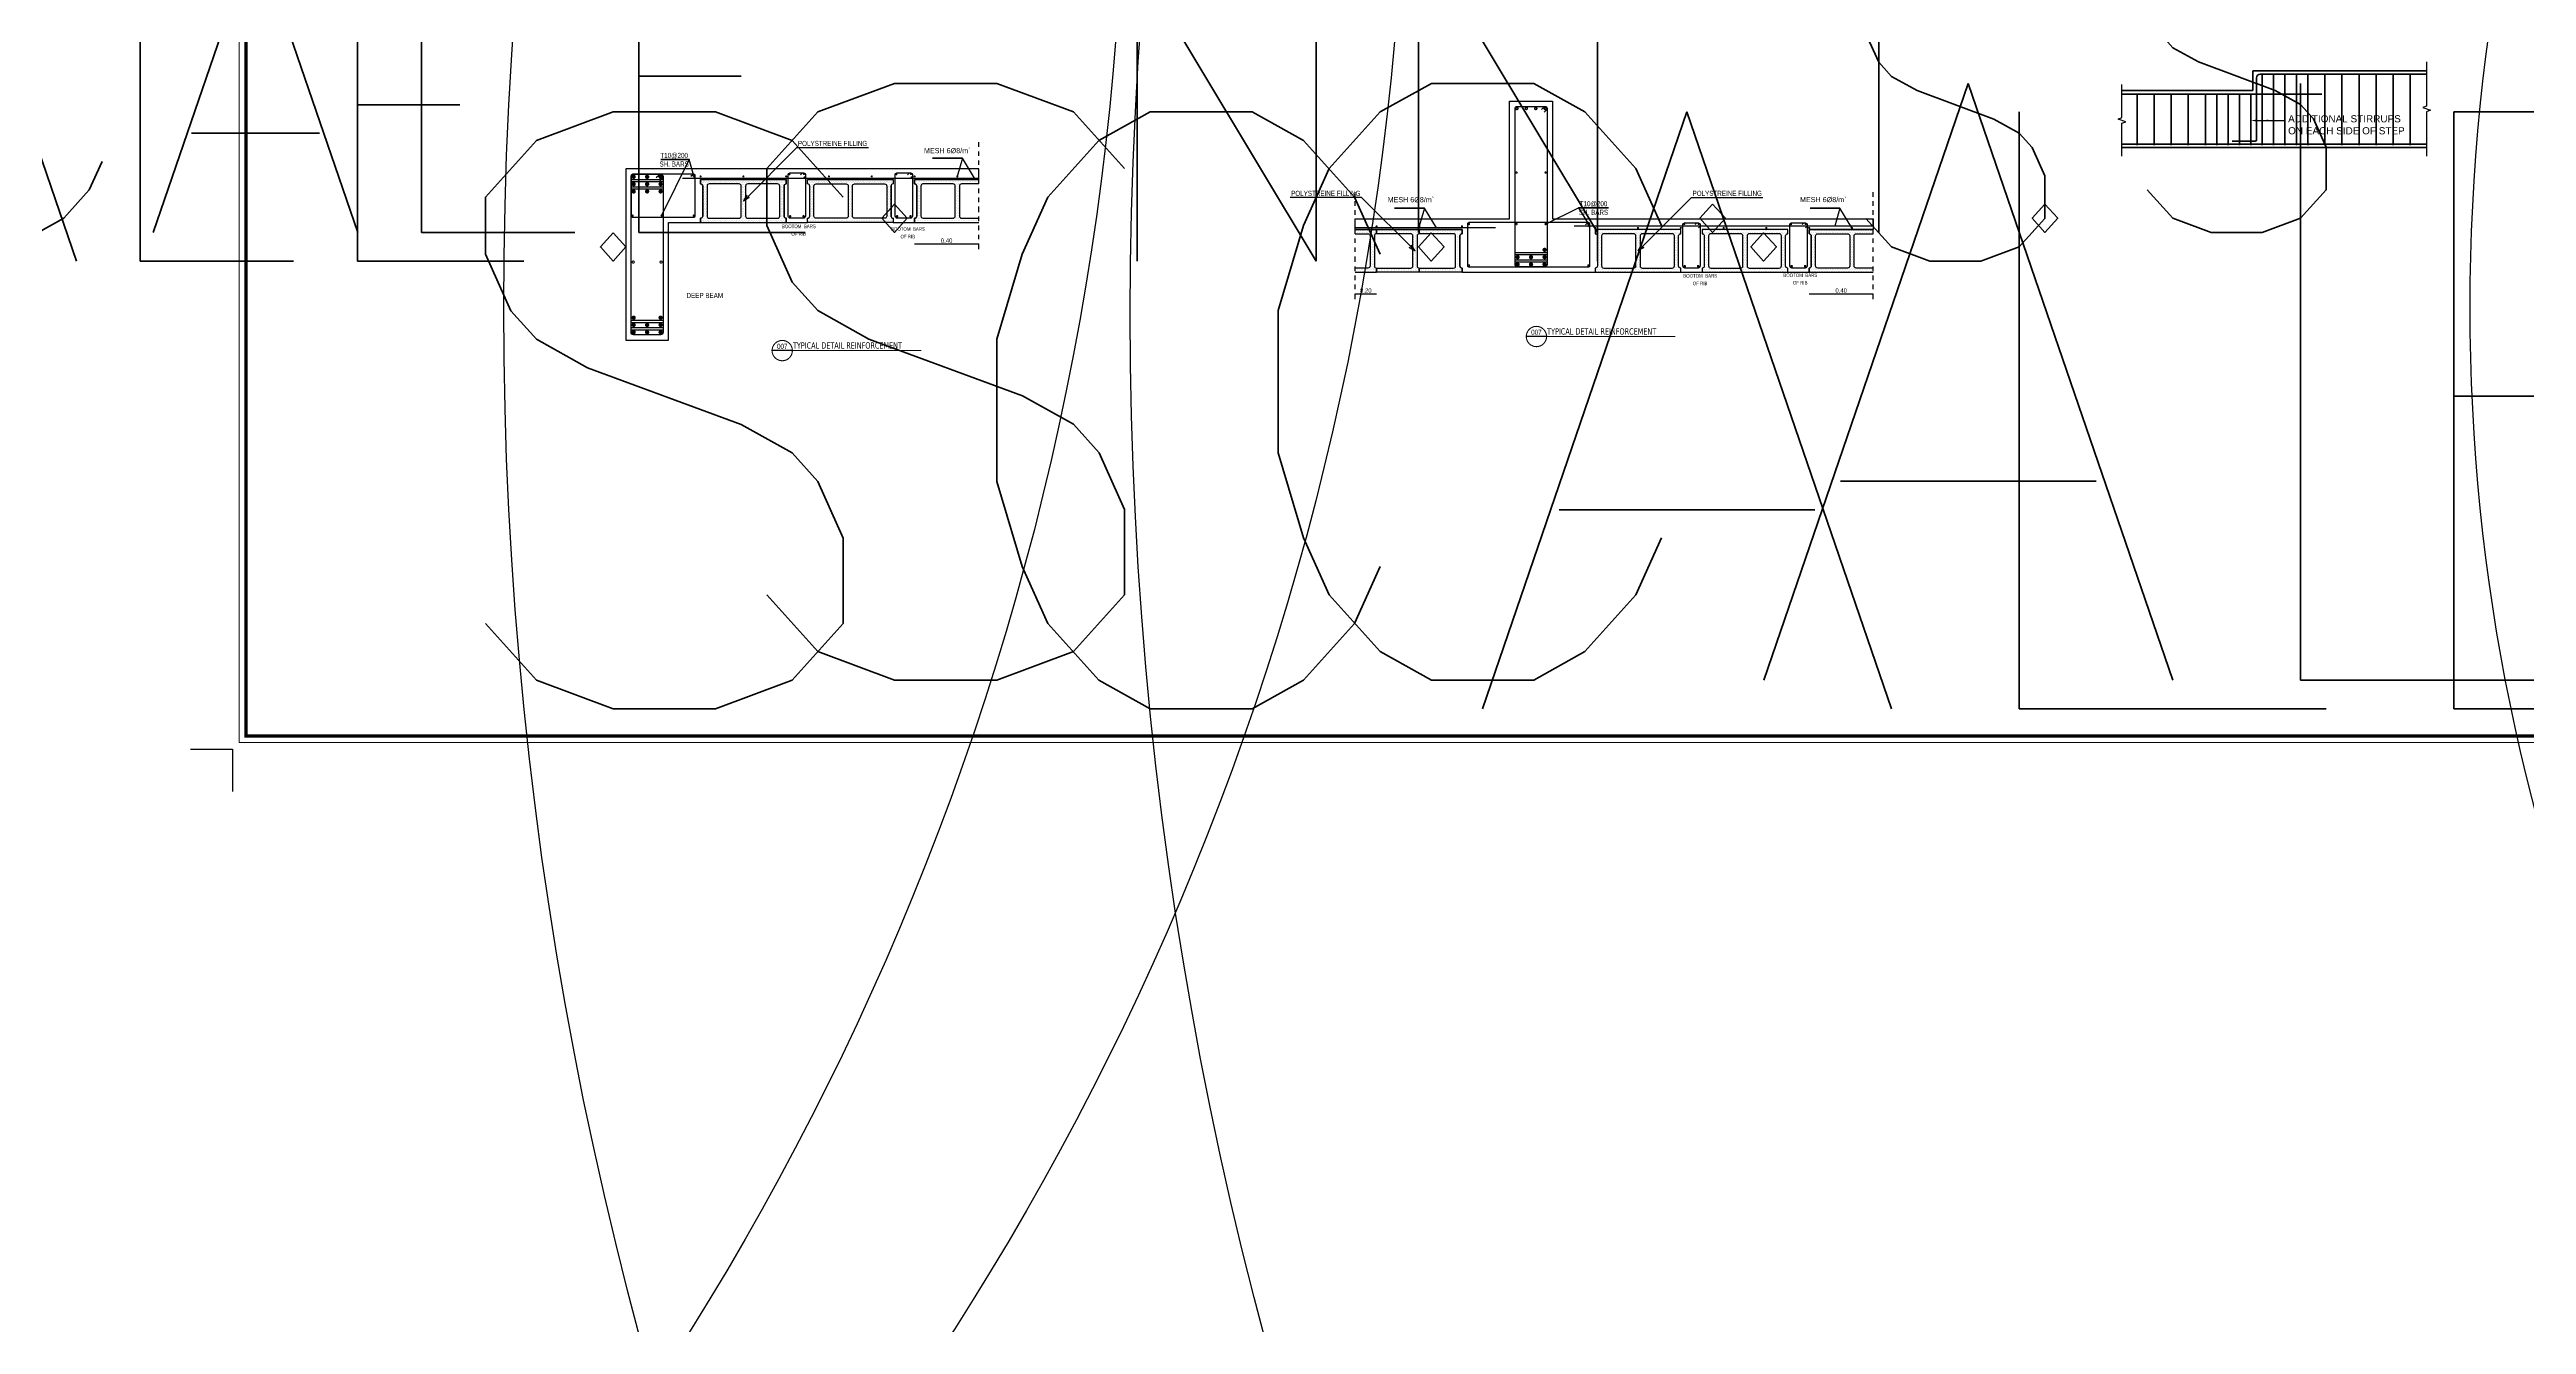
# Model space of a CAD drawing. Header units: inches. Extents: x -351 to 2582, y -266 to 144.
# Drawn here: x 1164 to 1218.7, y -201.3 to -173.2 of the extents above; entities that cross this region are included whole.
import ezdxf
from ezdxf.enums import TextEntityAlignment as Align

# ---------------------------------------------------------------- set-up
doc = ezdxf.new("R2010")
doc.units = ezdxf.units.IN
doc.header["$MEASUREMENT"] = 0
doc.linetypes.add('ACAD_ISO14W100', pattern=[24, 12, -3, 0, -3, 0, -3, 0, -3])
doc.linetypes.add('AUDIT_I_130828162327-1', pattern=[24, 12, 12])
for name, color, linetype in [('0-text', 6, 'Continuous'), ('0.B20', 1, 'Continuous'), ('CO-SEC', 25, 'Continuous'), ('DIM', 8, 'Continuous'), ('HB-SEC', 181, 'Continuous'), ('LOGO', 7, 'Continuous'), ('NOT-TXT', 9, 'Continuous'), ('RFT-SEC', 6, 'Continuous'), ('SYMBOLS', 8, 'Continuous')]:
    doc.layers.add(name, color=color, linetype=linetype)
for name, color, linetype, lineweight in [('A-TITLE BLK', 6, 'Continuous', 30), ('A-TITLE BLK @ 100', 6, 'Continuous', 30), ('A-TITLE BLK @ 200', 6, 'Continuous', 30), ('A-TITLE BLK @ 50', 6, 'Continuous', 30), ('Frame', 43, 'Continuous', 9), ('S-ANNO-DIMS', 254, 'Continuous', 25), ('S-ANNO-KEYN', 254, 'Continuous', 25), ('S-ANNO-TEXT', 3, 'AUDIT_I_130828162327-1', 5), ('S-REIN-RBAR', 7, 'Continuous', 70), ('S-SLAB-EDGE', 6, 'Continuous', 35), ('text', 6, 'Continuous', 13)]:
    doc.layers.add(name, color=color, linetype=linetype, lineweight=lineweight)
doc.styles.add('ROMANC', font='verdana.ttf')
doc.styles.add('ROMANS', font='swisse.ttf', dxfattribs={"width": 0.8})
doc.styles.add('Symbol', font='romans.shx', dxfattribs={"width": 0.75})
doc.styles.add('TITLE', font='swisscbo.ttf')

# ---------------------------------------------------------------- blocks, each defined once
blk = doc.blocks.new('*U701')
blk.add_circle((0, 0), 6)
for tag, p, height, style in [('TITLE', (9, 1.75), 4, 'TITLE'), ('SCALE', (9, -3.75), 2.5, 'Symbol')]:
    blk.add_attdef(tag, p, '', height=height, dxfattribs=dict(style=style))
at = {"style": 'TITLE'}
blk.add_attdef('NO', text='', height=4, dxfattribs=at).set_placement((0, 0), align=Align.MIDDLE)
blk = doc.blocks.new('*U1269')
at = {"layer": 'A-TITLE BLK @ 100'}
ref = blk.add_blockref('*U701', (3437.18, 1806.528), dxfattribs=dict(at, xscale=4.729778865895827, yscale=4.729778865895827, zscale=4.729778865895827))
ref.add_attrib('SCALE', 'SCALE.  N.T.S', (3479.748, 1788.791), dxfattribs={"layer": '0', "height": 11.82445, "style": 'Symbol'})
at = {"layer": 'A-TITLE BLK @ 200', "xscale": 9.459557731791653, "yscale": 9.459557731791653, "zscale": 9.459557731791653}
blk.add_blockref('*U701', (3437.18, 1806.528), dxfattribs=at)
at = {"layer": 'A-TITLE BLK @ 50'}
ref = blk.add_blockref('*U701', (3437.18, 1806.528), dxfattribs=dict(at, xscale=2.364889432947913, yscale=2.364889432947913, zscale=2.364889432947913))
ref.add_attrib('SCALE', 'SCALE.  N.T.S', (3458.464, 1797.66), dxfattribs={"layer": '0', "height": 5.91222, "style": 'Symbol'})
blk = doc.blocks.new('*U702')
blk.add_circle((0, 0), 6)
for tag, p, height, style in [('TITLE', (9, 1.75), 4, 'TITLE'), ('SCALE', (9, -3.75), 2.5, 'Symbol')]:
    blk.add_attdef(tag, p, '', height=height, dxfattribs=dict(style=style))
at = {"style": 'TITLE'}
blk.add_attdef('NO', text='', height=4, dxfattribs=at).set_placement((0, 0), align=Align.MIDDLE)
blk = doc.blocks.new('*U1270')
at = {"layer": 'A-TITLE BLK @ 100'}
ref = blk.add_blockref('*U702', (3442.757, 1807.095), dxfattribs=dict(at, xscale=4.729778865895827, yscale=4.729778865895827, zscale=4.729778865895827))
ref.add_attrib('SCALE', 'SCALE.  N.T.S', (3485.325, 1789.358), dxfattribs={"layer": '0', "height": 11.82445, "style": 'Symbol'})
at = {"layer": 'A-TITLE BLK @ 200', "xscale": 9.459557731791653, "yscale": 9.459557731791653, "zscale": 9.459557731791653}
blk.add_blockref('*U702', (3442.757, 1807.095), dxfattribs=at)
at = {"layer": 'A-TITLE BLK @ 50'}
ref = blk.add_blockref('*U702', (3442.757, 1807.095), dxfattribs=dict(at, xscale=2.364889432947913, yscale=2.364889432947913, zscale=2.364889432947913))
ref.add_attrib('SCALE', 'SCALE.  N.T.S', (3464.041, 1798.227), dxfattribs={"layer": '0', "height": 5.91222, "style": 'Symbol'})
blk = doc.blocks.new('s6s6s')
at = {"layer": 'A-TITLE BLK'}
for name in ['*U1270', '*U1269']:
    blk.add_blockref(name, (0, 0), dxfattribs=at)
blk = doc.blocks.new('HB')
at = {"layer": 'HB-SEC', "ltscale": 0.01}
h = blk.add_hatch(dxfattribs=at)
h.set_pattern_fill('DOTS', color=250, scale=5, style=0)
h.set_pattern_definition([(360, (-1929549.7616, 130927.945), (3.96875, 7.9375), [0, -7.9375])])
h.paths.add_polyline_path([(400, -180, -0.414214), (390, -170), (390, -30, -0.414214), (400, -20), (400, 0), (0, 0), (0, -20, -0.414214), (10, -30), (10, -170, -0.414214), (0, -180), (0, -200), (400, -200)])
h.paths.add_polyline_path([(180, -180), (40, -180, -0.414214), (30, -170), (30, -30, -0.414214), (40, -20), (180, -20, -0.414214), (190, -30), (190, -170, -0.414214)], flags=16)
h.paths.add_polyline_path([(210, -170), (210, -30, -0.414214), (220, -20), (360, -20, -0.414214), (370, -30), (370, -170, -0.414214), (360, -180), (220, -180, -0.414214)], flags=16)
for points in [[(400, -180, -0.414214), (390, -170), (390, -30, -0.414214), (400, -20), (400, 0), (0, 0), (0, -20, -0.414214), (10, -30), (10, -170, -0.414214), (0, -180), (0, -200), (400, -200)], [(180, -20), (40, -20, 0.414214), (30, -30), (30, -170, 0.414214), (40, -180), (180, -180, 0.414214), (190, -170), (190, -30, 0.414214)], [(220, -180), (360, -180, 0.414214), (370, -170), (370, -30, 0.414214), (360, -20), (220, -20, 0.414214), (210, -30), (210, -170, 0.414214)]]:
    blk.add_lwpolyline(points, format="xyb", close=True, dxfattribs=at)
blk = doc.blocks.new('HB3')
at = {"layer": 'HB-SEC', "ltscale": 0.01}
h = blk.add_hatch(dxfattribs=at)
h.set_pattern_fill('DOTS', color=250, scale=5, angle=-90, style=0)
h.set_pattern_definition([(270, (141422.443, 1928177.5755), (7.9375, -3.96875), [0, -7.9375])])
h.paths.add_polyline_path([(-200, -200), (0, -200), (0, -180, -0.414214), (-10, -170), (-10, -30, -0.414214), (0, -20), (0, 0), (-200, 0), (-200, -20), (-40, -20, -0.414214), (-30, -30), (-30, -170, -0.414214), (-40, -180), (-200, -180)])
blk.add_lwpolyline([(-200, -180), (-40, -180, 0.414214), (-30, -170), (-30, -30, 0.414214), (-40, -20), (-200, -20), (-200, 0), (0, 0), (0, -20, 0.414214), (-10, -30), (-10, -170, 0.414214), (0, -180), (0, -200), (-200, -200), (-200, -180)], format="xyb", dxfattribs=at)
blk = doc.blocks.new('*U715')
at = {"layer": 'NOT-TXT'}
h = blk.add_hatch(color=160, dxfattribs=at)
h.paths.add_polyline_path([(-500, 0, 1), (0, 0, 1)])
h.paths.add_polyline_path([(-25, 0, -1), (-475, 0, -1)], flags=16)
at = {"layer": 'NOT-TXT', "color": 160}
blk.add_line((0, 0), (-500, 0), dxfattribs=at)
at = {"layer": 'NOT-TXT', "color": 12, "const_width": 25}
blk.add_lwpolyline([(0, 0), (3000, 0)], dxfattribs=at)
at = {"layer": 'NOT-TXT', "color": 82, "style": 'ROMANS', "width": 0.7}
for tag, p in [('SC-NO', (-250, 100)), ('SH-NO', (-250, -100))]:
    blk.add_attdef(tag, text='', height=120, dxfattribs=at).set_placement(p, align=Align.MIDDLE_CENTER)
at = {"layer": 'NOT-TXT', "color": 82, "style": 'ROMANC', "width": 0.7}
blk.add_attdef('SEC-TIT', text='', height=150, dxfattribs=at).set_placement((0, 0), align=Align.BOTTOM_LEFT)
at = {"layer": 'NOT-TXT', "color": 82, "style": 'ROMANS', "width": 0.7}
blk.add_attdef('SCALE', text='', height=120, dxfattribs=at).set_placement((3000, -50), align=Align.TOP_RIGHT)
blk = doc.blocks.new('*U708')
blk.add_circle((0, 0), 6)
for tag, p, height, style in [('TITLE', (9, 1.75), 4, 'TITLE'), ('SCALE', (9, -3.75), 2.5, 'Symbol')]:
    blk.add_attdef(tag, p, '', height=height, dxfattribs=dict(style=style))
at = {"style": 'TITLE'}
blk.add_attdef('NO', text='', height=4, dxfattribs=at).set_placement((0, 0), align=Align.MIDDLE)
blk = doc.blocks.new('*U1267')
at = {"layer": 'A-TITLE BLK @ 100', "xscale": 4.729778865895827, "yscale": 4.729778865895827, "zscale": 4.729778865895827}
blk.add_blockref('*U708', (3442.007, 1814.514), dxfattribs=at)
at = {"layer": 'A-TITLE BLK @ 200', "xscale": 9.459557731791653, "yscale": 9.459557731791653, "zscale": 9.459557731791653}
blk.add_blockref('*U708', (3442.007, 1814.514), dxfattribs=at)
blk = doc.blocks.new('*U1268')
at = {"layer": 'A-TITLE BLK @ 200', "xscale": 9.459557731791653, "yscale": 9.459557731791653, "zscale": 9.459557731791653}
blk.add_blockref('*U708', (3451.049, 1814.413), dxfattribs=at)
blk = doc.blocks.new('fgfdhhfdhaf')
at = {"layer": 'A-TITLE BLK'}
for name in ['*U1267', '*U1268']:
    blk.add_blockref(name, (0, 0), dxfattribs=at)
blk = doc.blocks.new('A$C7E5B4212')
at = {"layer": 'LOGO', "const_width": 0.05}
blk.add_lwpolyline([(0.832, 0.832), (41.132, 0.832), (41.132, 29.382), (0.832, 29.382)], close=True, dxfattribs=at)
at = {"layer": 'LOGO'}
blk.add_lwpolyline([(0, 0.632), (0.632, 0.632), (0.632, 0)], dxfattribs=at)
blk.add_lwpolyline([(0, 0.632), (0.632, 0.632), (0.632, 0)], dxfattribs=at)
blk = doc.blocks.new('ttwttt')
at = {"layer": 'LOGO', "color": 240, "lineweight": -2}
for p, q in [((-0.13, 37.5), (-0.13, -0.128)), ((-0.13, -0.128), (52.884, -0.128))]:
    blk.add_line(p, q, dxfattribs=at)
at = {"layer": 'LOGO', "xscale": 1.309217692210943, "yscale": 1.309217692210943, "zscale": 1.309217692210943}
blk.add_blockref('A$C7E5B4212', (-1.089, -1.089), dxfattribs=at)

msp = doc.modelspace()

# ---------------------------------------------------------------- hatches: boundary and pattern name
at = {"layer": 'HB-SEC', "ltscale": 0.01}
h = msp.add_hatch(dxfattribs=at)
h.set_pattern_fill('DOTS', color=250, scale=0.023621, angle=360, style=0)
h.set_pattern_definition([(360, (-7932.588424, 442.468853), (0.0187493781, 0.0374987562), [0, -0.0374987562])])
h.paths.add_polyline_path([(1183.943, -176.918), (1183.281, -176.918, -0.414214), (1183.234, -176.871), (1183.234, -176.21, -0.414214), (1183.281, -176.162), (1183.943, -176.162, -0.414214), (1183.99, -176.21), (1183.99, -176.871, -0.414214)], flags=16)
h.paths.add_polyline_path([(1184.51, -177.013), (1184.51, -176.068), (1183.092, -176.068), (1183.092, -176.162, -0.414214), (1183.14, -176.21), (1183.14, -176.871, -0.414214), (1183.092, -176.918), (1183.092, -177.013)])
h.paths.add_polyline_path([(1184.51, -176.162), (1184.132, -176.162, 0.414214), (1184.084, -176.21), (1184.084, -176.871, 0.414214), (1184.132, -176.918), (1184.51, -176.918)])
h = msp.add_hatch(dxfattribs=at)
h.set_pattern_fill('DOTS', color=250, scale=0.023621, style=0)
h.set_pattern_definition([(0, (-7878.685956, 474.23292), (0.0187493781, 0.0374987562), [0, -0.0374987562])])
h.paths.add_polyline_path([(1192.851, -177.169), (1192.851, -177.264), (1193.107, -177.264, -0.414214), (1193.154, -177.311), (1193.154, -177.972, -0.414214), (1193.107, -178.02), (1192.851, -178.02), (1192.851, -178.114), (1193.295, -178.114), (1193.295, -178.02, -0.414214), (1193.248, -177.972), (1193.248, -177.311, -0.414214), (1193.295, -177.264), (1193.295, -177.169)])
h = msp.add_hatch(dxfattribs=at)
h.set_pattern_fill('DOTS', color=250, scale=0.023621, style=0)
h.set_pattern_definition([(0, (-7877.398833, 474.23292), (0.0187493781, 0.0374987562), [0, -0.0374987562])])
h.paths.add_polyline_path([(1203.889, -177.264), (1204.267, -177.264), (1204.267, -177.169), (1202.85, -177.169), (1202.85, -177.264, -0.414214), (1202.897, -177.311), (1202.897, -177.972, -0.414214), (1202.85, -178.02), (1202.85, -178.114), (1204.267, -178.114), (1204.267, -178.02), (1203.889, -178.02, -0.414214), (1203.842, -177.972), (1203.842, -177.311, -0.414214)])
h.paths.add_polyline_path([(1203.748, -177.311), (1203.748, -177.972, -0.414214), (1203.7, -178.02), (1203.039, -178.02, -0.414214), (1202.992, -177.972), (1202.992, -177.311, -0.414214), (1203.039, -177.264), (1203.7, -177.264, -0.414214)], flags=16)

# ---------------------------------------------------------------- linework, layer by layer
at = {"layer": '0-text'}
for p, q in [((1180.616, -175.917), (1180.575, -175.96)), ((1180.683, -175.997), (1180.647, -176.026)), ((1182.978, -175.917), (1182.937, -175.96)), ((1183.045, -175.997), (1183.009, -176.026)), ((1200.373, -177.018), (1200.333, -177.061)), ((1200.441, -177.098), (1200.405, -177.128)), ((1202.735, -177.018), (1202.695, -177.061)), ((1202.803, -177.098), (1202.767, -177.128))]:
    msp.add_line(p, q, dxfattribs=at)
at = {"layer": 'CO-SEC', "ltscale": 0.01}
msp.add_lwpolyline([(1197.181, -176.933), (1204.267, -176.933), (1204.267, -177.169), (1202.85, -177.169), (1202.85, -177.264, -0.414214), (1202.897, -177.311), (1202.897, -177.972, -0.414214), (1202.85, -178.02), (1202.85, -178.114), (1202.378, -178.114), (1202.378, -178.02, -0.414214), (1202.33, -177.972), (1202.33, -177.311, -0.414214), (1202.378, -177.264), (1202.378, -177.169), (1200.488, -177.169), (1200.488, -177.264, -0.414214), (1200.535, -177.311), (1200.535, -177.972, -0.414214), (1200.488, -178.02), (1200.488, -178.114), (1200.015, -178.114), (1200.015, -178.02, -0.414214), (1199.968, -177.972), (1199.968, -177.311, -0.414214), (1200.015, -177.264), (1200.015, -177.169), (1198.126, -177.169), (1198.126, -177.264, -0.414214), (1198.173, -177.311), (1198.173, -177.972, -0.414214), (1198.126, -178.02), (1198.126, -178.114), (1198.126, -178.114), (1198.126, -178.114), (1195.185, -178.114), (1195.185, -178.114), (1195.185, -178.114), (1195.185, -178.02, -0.414214), (1195.138, -177.972), (1195.138, -177.311, -0.414214), (1195.185, -177.264), (1195.185, -177.169), (1192.823, -177.169), (1192.823, -176.933), (1196.236, -176.933), (1196.236, -174.335), (1197.181, -174.335), (1197.181, -176.933)], format="xyb", dxfattribs=at)
msp.add_lwpolyline([(1182.62, -176.068), (1182.62, -176.162, 0.414214), (1182.573, -176.21), (1182.573, -176.871, 0.414214), (1182.62, -176.918), (1182.62, -177.013), (1183.092, -177.013), (1183.092, -176.918, 0.414214), (1183.14, -176.871), (1183.14, -176.21, 0.414214), (1183.092, -176.162), (1183.092, -176.068), (1184.51, -176.068), (1184.51, -175.832), (1176.715, -175.832), (1176.715, -179.611), (1177.659, -179.611), (1177.659, -177.013), (1178.368, -177.013), (1178.368, -176.918, 0.414214), (1178.415, -176.871), (1178.415, -176.21, 0.414214), (1178.368, -176.162), (1178.368, -176.068), (1180.258, -176.068), (1180.258, -176.162, 0.414214), (1180.211, -176.21), (1180.211, -176.871, 0.414214), (1180.258, -176.918), (1180.258, -177.013), (1180.73, -177.013), (1180.73, -176.918, 0.414214), (1180.777, -176.871), (1180.777, -176.21, 0.414214), (1180.73, -176.162), (1180.73, -176.068)], format="xyb", close=True, dxfattribs=at)
at = {"layer": 'DIM', "color": 8, "ltscale": 0.01}
for p, q in [((1183.092, -177.485), (1184.51, -177.485)), ((1192.823, -178.586), (1193.295, -178.586)), ((1202.85, -178.586), (1204.267, -178.586))]:
    msp.add_line(p, q, dxfattribs=at)
at = {"layer": 'HB-SEC', "ltscale": 0.01}
for points in [[(1184.51, -176.068), (1183.092, -176.068), (1183.092, -176.162, -0.414214), (1183.14, -176.21), (1183.14, -176.871, -0.414214), (1183.092, -176.918), (1183.092, -177.013), (1184.51, -177.013)], [(1184.51, -176.162), (1184.132, -176.162, 0.414214), (1184.084, -176.21), (1184.084, -176.871, 0.414214), (1184.132, -176.918), (1184.51, -176.918)], [(1192.823, -177.169), (1193.295, -177.169), (1193.295, -177.264, 0.414214), (1193.248, -177.311), (1193.248, -177.972, 0.414214), (1193.295, -178.02), (1193.295, -178.114), (1192.823, -178.114)], [(1204.267, -178.114), (1202.85, -178.114), (1202.85, -178.02, 0.414214), (1202.897, -177.972), (1202.897, -177.311, 0.414214), (1202.85, -177.264), (1202.85, -177.169), (1204.267, -177.169)], [(1192.823, -177.264), (1193.107, -177.264, -0.414214), (1193.154, -177.311), (1193.154, -177.972, -0.414214), (1193.107, -178.02), (1192.823, -178.02)], [(1204.267, -178.02), (1203.889, -178.02, -0.414214), (1203.842, -177.972), (1203.842, -177.311, -0.414214), (1203.889, -177.264), (1204.267, -177.264)]]:
    msp.add_lwpolyline(points, format="xyb", dxfattribs=at)
for points in [[(1183.943, -176.162), (1183.281, -176.162, 0.414214), (1183.234, -176.21), (1183.234, -176.871, 0.414214), (1183.281, -176.918), (1183.943, -176.918, 0.414214), (1183.99, -176.871), (1183.99, -176.21, 0.414214)], [(1203.7, -178.02), (1203.039, -178.02, -0.414214), (1202.992, -177.972), (1202.992, -177.311, -0.414214), (1203.039, -177.264), (1203.7, -177.264, -0.414214), (1203.748, -177.311), (1203.748, -177.972, -0.414214)]]:
    msp.add_lwpolyline(points, format="xyb", close=True, dxfattribs=at)
at = {"layer": 'RFT-SEC', "color": 8, "ltscale": 0.01}
for p, q in [((1176.833, -176.063), (1177.541, -176.063)), ((1176.833, -176.11), (1177.541, -176.11)), ((1176.833, -176.224), (1177.541, -176.224)), ((1176.833, -176.271), (1177.541, -176.271)), ((1196.354, -177.675), (1197.063, -177.675)), ((1196.354, -177.722), (1197.063, -177.722)), ((1196.354, -177.835), (1197.063, -177.835)), ((1196.354, -177.883), (1197.063, -177.883)), ((1176.833, -179.172), (1177.541, -179.172)), ((1176.833, -179.219), (1177.541, -179.219)), ((1176.833, -179.332), (1177.541, -179.332)), ((1176.833, -179.38), (1177.541, -179.38))]:
    msp.add_line(p, q, dxfattribs=at)
at = {"layer": 'RFT-SEC', "ltscale": 0.01}
for p, q in [((1177.971, -176.032), (1184.51, -176.032)), ((1195.925, -177.134), (1192.823, -177.134)), ((1204.267, -177.098), (1197.661, -177.098))]:
    msp.add_line(p, q, dxfattribs=at)
for points in [[(1196.938, -174.517), (1196.99, -174.465, -0.668179), (1197.063, -174.495), (1197.063, -177.939, -0.414214), (1197.006, -177.996), (1196.411, -177.996, -0.414214), (1196.354, -177.939), (1196.354, -174.495, -0.414214), (1196.397, -174.453), (1197.02, -174.453, -0.668179), (1197.05, -174.525), (1196.998, -174.577)], [(1177.389, -176.022), (1177.445, -175.966, -0.668179), (1177.541, -176.006), (1177.541, -179.436, -0.414214), (1177.485, -179.493), (1176.889, -179.493, -0.414214), (1176.833, -179.436), (1176.833, -176.006, -0.414214), (1176.889, -175.95), (1177.485, -175.95, -0.668179), (1177.525, -176.047), (1177.47, -176.102)], [(1178.202, -176.045), (1178.24, -176.006, 0.668179), (1178.217, -175.95), (1176.866, -175.95, 0.414214), (1176.833, -175.983), (1176.833, -176.862, 0.414214), (1176.866, -176.895), (1178.217, -176.895, 0.414214), (1178.25, -176.862), (1178.25, -175.983, 0.668179), (1178.194, -175.959), (1178.155, -175.998)], [(1180.336, -175.917), (1180.647, -175.917, -0.295805), (1180.683, -175.957), (1180.683, -176.878, -0.414214), (1180.643, -176.918), (1180.345, -176.918, -0.414214), (1180.305, -176.878), (1180.305, -175.957, -0.283138), (1180.336, -175.917), (1180.336, -175.917)], [(1182.698, -175.917), (1183.009, -175.917, -0.295805), (1183.045, -175.957), (1183.045, -176.878, -0.414214), (1183.005, -176.918), (1182.707, -176.918, -0.414214), (1182.667, -176.878), (1182.667, -175.957, -0.283138), (1182.698, -175.917), (1182.698, -175.917)], [(1197.959, -177.111), (1197.998, -177.072, 0.668179), (1197.975, -177.016), (1195.336, -177.016, 0.414214), (1195.303, -177.049), (1195.303, -177.963, 0.414214), (1195.336, -177.996), (1197.975, -177.996, 0.414214), (1198.008, -177.963), (1198.008, -177.049, 0.668179), (1197.951, -177.025), (1197.913, -177.064)], [(1200.094, -177.018), (1200.405, -177.018, -0.295805), (1200.441, -177.058), (1200.441, -177.979, -0.414214), (1200.401, -178.02), (1200.103, -178.02, -0.414214), (1200.063, -177.979), (1200.063, -177.058, -0.283138), (1200.094, -177.018), (1200.094, -177.018)], [(1202.456, -177.018), (1202.767, -177.018, -0.295805), (1202.803, -177.058), (1202.803, -177.979, -0.414214), (1202.763, -178.02), (1202.465, -178.02, -0.414214), (1202.425, -177.979), (1202.425, -177.058, -0.283138), (1202.456, -177.018), (1202.456, -177.018)]]:
    msp.add_lwpolyline(points, format="xyb", dxfattribs=at)
for points, const_width in [([(1196.413, -174.495, -1), (1196.38, -174.495, -1)], 0.0472), ([(1196.621, -174.495, -1), (1196.588, -174.495, -1)], 0.0472), ([(1196.829, -174.495, -1), (1196.796, -174.495, -1)], 0.0472), ([(1197.004, -174.495, 1), (1197.037, -174.495, 1)], 0.0472), ([(1176.913, -176.006, 1), (1176.866, -176.006, 1)], 0.0472), ([(1176.913, -176.167, -1), (1176.866, -176.167, -1)], 0.0472), ([(1177.163, -176.006, -1), (1177.211, -176.006, -1)], 0.0472), ([(1177.163, -176.167, 1), (1177.211, -176.167, 1)], 0.0472), ([(1177.461, -176.006, -1), (1177.508, -176.006, -1)], 0.0472), ([(1177.461, -176.167, 1), (1177.508, -176.167, 1)], 0.0472), ([(1178.205, -175.983, 1), (1178.229, -175.983, 1)], 0.0283), ([(1178.38, -175.997, -1), (1178.356, -175.997, -1)], 0.0236), ([(1179.325, -175.997, -1), (1179.301, -175.997, -1)], 0.0236), ([(1180.27, -175.997, -1), (1180.246, -175.997, -1)], 0.0236), ([(1180.318, -175.948, -1), (1180.342, -175.948, -1)], 0.0236), ([(1180.64, -175.944, -1), (1180.664, -175.944, -1)], 0.0236), ([(1181.214, -175.997, -1), (1181.191, -175.997, -1)], 0.0236), ([(1182.159, -175.997, -1), (1182.136, -175.997, -1)], 0.0236), ([(1182.681, -175.948, -1), (1182.704, -175.948, -1)], 0.0236), ([(1183.003, -175.944, -1), (1183.026, -175.944, -1)], 0.0236), ([(1183.104, -175.997, -1), (1183.081, -175.997, -1)], 0.0236), ([(1184.049, -175.997, -1), (1184.025, -175.997, -1)], 0.0236), ([(1196.375, -175.912, 1), (1196.399, -175.912, 1)], 0.0283), ([(1197.042, -175.912, -1), (1197.018, -175.912, -1)], 0.0283), ([(1176.913, -176.328, 1), (1176.866, -176.328, 1)], 0.0472), ([(1177.163, -176.328, -1), (1177.211, -176.328, -1)], 0.0472), ([(1177.461, -176.328, -1), (1177.508, -176.328, -1)], 0.0472), ([(1176.878, -176.862, 1), (1176.854, -176.862, 1)], 0.0283), ([(1177.496, -176.862, -1), (1177.52, -176.862, -1)], 0.0283), ([(1178.205, -176.862, -1), (1178.229, -176.862, -1)], 0.0283), ([(1180.359, -176.878, -1), (1180.331, -176.878, -1)], 0.0283), ([(1180.359, -176.878, -1), (1180.331, -176.878, -1)], 0.0283), ([(1180.629, -176.878, 1), (1180.657, -176.878, 1)], 0.0283), ([(1180.629, -176.878, 1), (1180.657, -176.878, 1)], 0.0283), ([(1182.721, -176.878, -1), (1182.693, -176.878, -1)], 0.0283), ([(1182.721, -176.878, -1), (1182.693, -176.878, -1)], 0.0283), ([(1182.991, -176.878, 1), (1183.019, -176.878, 1)], 0.0283), ([(1182.991, -176.878, 1), (1183.019, -176.878, 1)], 0.0283), ([(1193.284, -177.098, 1), (1193.307, -177.098, 1)], 0.0236), ([(1194.229, -177.098, 1), (1194.252, -177.098, 1)], 0.0236), ([(1195.173, -177.098, 1), (1195.197, -177.098, 1)], 0.0236), ([(1195.348, -177.049, -1), (1195.325, -177.049, -1)], 0.0283), ([(1196.375, -177.049, 1), (1196.399, -177.049, 1)], 0.0283), ([(1197.042, -177.049, -1), (1197.018, -177.049, -1)], 0.0283), ([(1197.963, -177.049, 1), (1197.986, -177.049, 1)], 0.0283), ([(1198.114, -177.134, -1), (1198.138, -177.134, -1)], 0.0236), ([(1199.059, -177.134, -1), (1199.082, -177.134, -1)], 0.0236), ([(1200.004, -177.134, -1), (1200.027, -177.134, -1)], 0.0236), ([(1200.084, -177.047, -1), (1200.107, -177.047, -1)], 0.0236), ([(1200.399, -177.048, -1), (1200.422, -177.048, -1)], 0.0236), ([(1200.949, -177.134, -1), (1200.972, -177.134, -1)], 0.0236), ([(1201.893, -177.134, -1), (1201.917, -177.134, -1)], 0.0236), ([(1202.438, -177.05, -1), (1202.462, -177.05, -1)], 0.0236), ([(1202.76, -177.046, -1), (1202.784, -177.046, -1)], 0.0236), ([(1202.838, -177.134, -1), (1202.862, -177.134, -1)], 0.0236), ([(1203.783, -177.134, -1), (1203.807, -177.134, -1)], 0.0236), ([(1196.435, -177.779, 1), (1196.387, -177.779, 1)], 0.0472), ([(1196.685, -177.779, -1), (1196.732, -177.779, -1)], 0.0472), ([(1196.983, -177.618, 1), (1197.03, -177.618, 1)], 0.0472), ([(1196.983, -177.779, -1), (1197.03, -177.779, -1)], 0.0472), ([(1176.892, -177.887, -1), (1176.868, -177.887, -1)], 0.0472), ([(1177.482, -177.887, 1), (1177.506, -177.887, 1)], 0.0472), ([(1195.348, -177.963, 1), (1195.325, -177.963, 1)], 0.0283), ([(1196.435, -177.939, -1), (1196.387, -177.939, -1)], 0.0472), ([(1196.685, -177.939, 1), (1196.732, -177.939, 1)], 0.0472), ([(1196.983, -177.939, 1), (1197.03, -177.939, 1)], 0.0472), ([(1197.963, -177.963, -1), (1197.986, -177.963, -1)], 0.0283), ([(1200.117, -177.979, -1), (1200.089, -177.979, -1)], 0.0283), ([(1200.386, -177.979, 1), (1200.415, -177.979, 1)], 0.0283), ([(1202.479, -177.979, -1), (1202.451, -177.979, -1)], 0.0283), ([(1202.748, -177.979, 1), (1202.777, -177.979, 1)], 0.0283), ([(1176.913, -179.115, -1), (1176.866, -179.115, -1)], 0.0472), ([(1176.913, -179.276, 1), (1176.866, -179.276, 1)], 0.0472), ([(1176.913, -179.436, -1), (1176.866, -179.436, -1)], 0.0472), ([(1177.163, -179.276, -1), (1177.211, -179.276, -1)], 0.0472), ([(1177.163, -179.436, 1), (1177.211, -179.436, 1)], 0.0472), ([(1177.461, -179.115, 1), (1177.508, -179.115, 1)], 0.0472), ([(1177.461, -179.276, -1), (1177.508, -179.276, -1)], 0.0472), ([(1177.461, -179.436, 1), (1177.508, -179.436, 1)], 0.0472)]:
    msp.add_lwpolyline(points, format="xyb", close=True, dxfattribs=dict(at, const_width=const_width))
at = {"layer": 'S-ANNO-DIMS'}
msp.add_line((1212.725, -174.763), (1213.355, -174.763), dxfattribs=at)
for points in [[(1212.725, -174.784), (1212.725, -174.742), (1212.6, -174.763)], [(1212.989, -174.784), (1212.989, -174.742), (1212.863, -174.763)]]:
    msp.add_solid(points, dxfattribs=at)
at = {"layer": 'S-ANNO-KEYN', "linetype": 'Continuous'}
for points in [[(1216.487, -173.465), (1216.487, -174.443), (1216.4, -174.474), (1216.573, -174.537), (1216.487, -174.568), (1216.487, -175.546)], [(1209.759, -175.553), (1209.759, -174.824), (1209.845, -174.792), (1209.672, -174.729), (1209.759, -174.698), (1209.759, -173.969)]]:
    msp.add_lwpolyline(points, dxfattribs=at)
at = {"layer": 'S-REIN-RBAR'}
for p, q in [((1212.73, -173.82), (1212.73, -175.186)), ((1212.809, -173.742), (1216.487, -173.742)), ((1209.759, -174.182), (1214.172, -174.182)), ((1212.521, -175.283), (1209.759, -175.283)), ((1212.698, -175.217), (1212.194, -175.217)), ((1212.494, -175.283), (1216.487, -175.283))]:
    msp.add_line(p, q, dxfattribs=at)
at = {"layer": 'S-REIN-RBAR', "color": 8, "linetype": 'Continuous'}
for p, q in [((1212.856, -173.721), (1212.856, -175.31)), ((1213.107, -173.721), (1213.107, -175.31)), ((1213.359, -173.721), (1213.359, -175.31)), ((1213.611, -173.721), (1213.611, -175.31)), ((1213.862, -173.721), (1213.862, -175.31)), ((1214.239, -173.721), (1214.239, -175.31)), ((1214.617, -173.721), (1214.617, -175.31)), ((1214.994, -173.721), (1214.994, -175.31)), ((1215.372, -173.721), (1215.372, -175.31)), ((1215.749, -173.721), (1215.749, -175.31)), ((1216.126, -173.721), (1216.126, -175.31)), ((1210.092, -174.167), (1210.092, -175.303)), ((1210.469, -174.167), (1210.469, -175.303)), ((1210.847, -174.167), (1210.847, -175.303)), ((1211.224, -174.167), (1211.224, -175.303)), ((1211.601, -174.167), (1211.601, -175.303)), ((1211.853, -174.167), (1211.853, -175.303)), ((1212.105, -174.167), (1212.105, -175.303)), ((1212.356, -174.167), (1212.356, -175.303)), ((1212.608, -174.167), (1212.608, -175.303))]:
    msp.add_line(p, q, dxfattribs=at)
at = {"layer": 'S-REIN-RBAR'}
for centre, radius, start, end in [((1212.809, -173.82), 0.0786, 90, 180), ((1212.698, -175.186), 0.0314, 270, 0)]:
    msp.add_arc(centre, radius, start, end, dxfattribs=at)
at = {"layer": 'S-SLAB-EDGE'}
for p, q in [((1212.651, -173.663), (1216.487, -173.663)), ((1212.651, -173.663), (1212.651, -174.103)), ((1209.759, -174.103), (1212.651, -174.103)), ((1209.759, -175.361), (1216.487, -175.361))]:
    msp.add_line(p, q, dxfattribs=at)
at = {"layer": 'SYMBOLS', "linetype": 'ACAD_ISO14W100', "ltscale": 0.01}
for p, q in [((1184.51, -177.603), (1184.51, -175.241)), ((1192.823, -178.705), (1192.823, -176.342)), ((1204.267, -178.705), (1204.267, -176.342))]:
    msp.add_line(p, q, dxfattribs=at)
at = {"layer": 'SYMBOLS', "ltscale": 0.01}
for points in [[(1179.313, -176.54), (1180.494, -175.359), (1182.073, -175.359)], [(1184.417, -176.032), (1184.153, -175.595), (1183.492, -175.595), (1183.492, -175.595), (1184.153, -175.595), (1184.037, -175.997)], [(1178.217, -175.983), (1178.115, -175.624), (1177.49, -175.624), (1177.49, -175.624), (1178.115, -175.624), (1177.508, -176.862)], [(1179.443, -176.462), (1179.313, -176.54), (1179.391, -176.41), (1179.339, -176.514), (1179.443, -176.462), (1179.365, -176.488), (1179.391, -176.41)], [(1194.146, -177.642), (1192.965, -176.461), (1191.386, -176.461)], [(1197.03, -177.049), (1197.757, -176.69), (1198.419, -176.69), (1198.419, -176.69), (1197.757, -176.69), (1197.975, -177.049)], [(1199.071, -177.642), (1200.252, -176.461), (1201.83, -176.461)], [(1194.62, -177.134), (1194.356, -176.697), (1193.695, -176.697), (1193.695, -176.697), (1194.356, -176.697), (1194.24, -177.098)], [(1203.795, -177.134), (1203.531, -176.697), (1202.87, -176.697), (1202.87, -176.697), (1203.531, -176.697), (1203.416, -177.098)], [(1194.015, -177.563), (1194.146, -177.642), (1194.068, -177.511), (1194.12, -177.615), (1194.015, -177.563), (1194.094, -177.589), (1194.068, -177.511)], [(1199.201, -177.563), (1199.071, -177.642), (1199.149, -177.511), (1199.097, -177.615), (1199.201, -177.563), (1199.123, -177.589), (1199.149, -177.511)]]:
    msp.add_lwpolyline(points, dxfattribs=at)

# ---------------------------------------------------------------- block references
at = {"layer": '0.B20'}
for name, p, xscale, yscale, zscale in [('fgfdhhfdhaf', (-4006.296, -2955.564), 1.530261380036141, 1.530261380036141, 1.530261380036141), ('s6s6s', (-2705.002, -2180.709), 1.114138970213332, 1.114138970213332, 1.114138970213332)]:
    msp.add_blockref(name, p, dxfattribs=dict(at, xscale=xscale, yscale=yscale, zscale=zscale))
at = {"layer": 'Frame', "xscale": 1.124056570937398, "yscale": 1.124056570937398, "zscale": 1.124056570937398}
msp.add_blockref('ttwttt', (1168.326, -188.349), dxfattribs=at)
at = {"layer": 'HB-SEC', "yscale": 0.004724252748716073, "zscale": 0.004724252748716073}
for name, p, xscale in [('HB', (1178.368, -176.068), 0.004724252748716073), ('HB', (1182.62, -176.068), -0.004724252748716073), ('HB3', (1194.24, -177.169), 0.004724252748716073), ('HB3', (1195.185, -177.169), 0.004724252748716073), ('HB', (1198.126, -177.169), 0.004724252748716073), ('HB', (1200.488, -177.169), 0.004724252748716073)]:
    msp.add_blockref(name, p, dxfattribs=dict(at, xscale=xscale))
at = {"layer": 'NOT-TXT', "xscale": 0.0009448505497432145, "yscale": 0.0009448505497432145, "zscale": 0.0009448505497432145}
for p in [(1197.063, -179.531), (1180.407, -179.842)]:
    msp.add_blockref('*U715', p, dxfattribs=at).add_auto_attribs({'SC-NO': '007', 'SEC-TIT': 'TYPICAL DETAIL REINFORCEMENT'})

# ---------------------------------------------------------------- texts
at = {"layer": 'DIM', "color": 33, "ltscale": 0.01, "char_height": 0.0945, "attachment_point": 5, "style": 'ROMANS'}
for s, insert in [('\\A1;0.40', (1183.801, -177.414)), ('\\A1;0.20', (1193.059, -178.516)), ('\\A1;0.40', (1203.559, -178.516))]:
    msp.add_mtext(s, dxfattribs=dict(at, insert=insert))
at = {"layer": 'S-ANNO-TEXT', "style": 'ROMANS'}
for s, p in [('ADDITIONAL STIRRUPS', (1213.428, -174.802)), ('ON EACH SIDE OF STEP', (1213.428, -175.067))]:
    msp.add_text(s, height=0.15725, dxfattribs=at).set_placement(p)
at = {"layer": 'text', "color": 5, "style": 'ROMANS', "width": 0.7}
for s, height, p in [('T10@200', 0.1134, (1177.784, -175.624)), ('POLYSTREINE FILLING', 0.11338, (1181.283, -175.359)), ('SH. BARS', 0.1134, (1177.784, -175.813)), ('POLYSTREINE FILLING', 0.11338, (1192.175, -176.461)), ('T10@200', 0.1134, (1198.088, -176.69)), ('POLYSTREINE FILLING', 0.11338, (1201.041, -176.461)), ('BOOTOM  BARS', 0.07937, (1180.538, -177.163)), ('OF RIB', 0.0794, (1180.535, -177.33)), ('BOOTOM  BARS', 0.07937, (1182.948, -177.221)), ('SH. BARS', 0.1134, (1198.088, -176.879)), ('OF RIB', 0.0794, (1182.945, -177.388)), ('BOOTOM  BARS', 0.07937, (1200.444, -178.255)), ('OF RIB', 0.0794, (1200.441, -178.422)), ('BOOTOM  BARS', 0.07937, (1202.655, -178.241)), ('OF RIB', 0.0794, (1202.652, -178.408)), ('DEEP BEAM', 0.1134, (1178.461, -178.716))]:
    msp.add_text(s, height=height, dxfattribs=at).set_placement(p, align=Align.BOTTOM_CENTER)
at = {"layer": 'text', "color": 130, "char_height": 0.11338, "width": 9.11052, "attachment_point": 3, "style": 'ROMANS'}
for insert in [(1184.329, -175.37), (1194.569, -176.454), (1203.677, -176.451)]:
    msp.add_mtext('MESH 6%%C8/m`', dxfattribs=dict(at, insert=insert))

doc.saveas('drawing.dxf')
